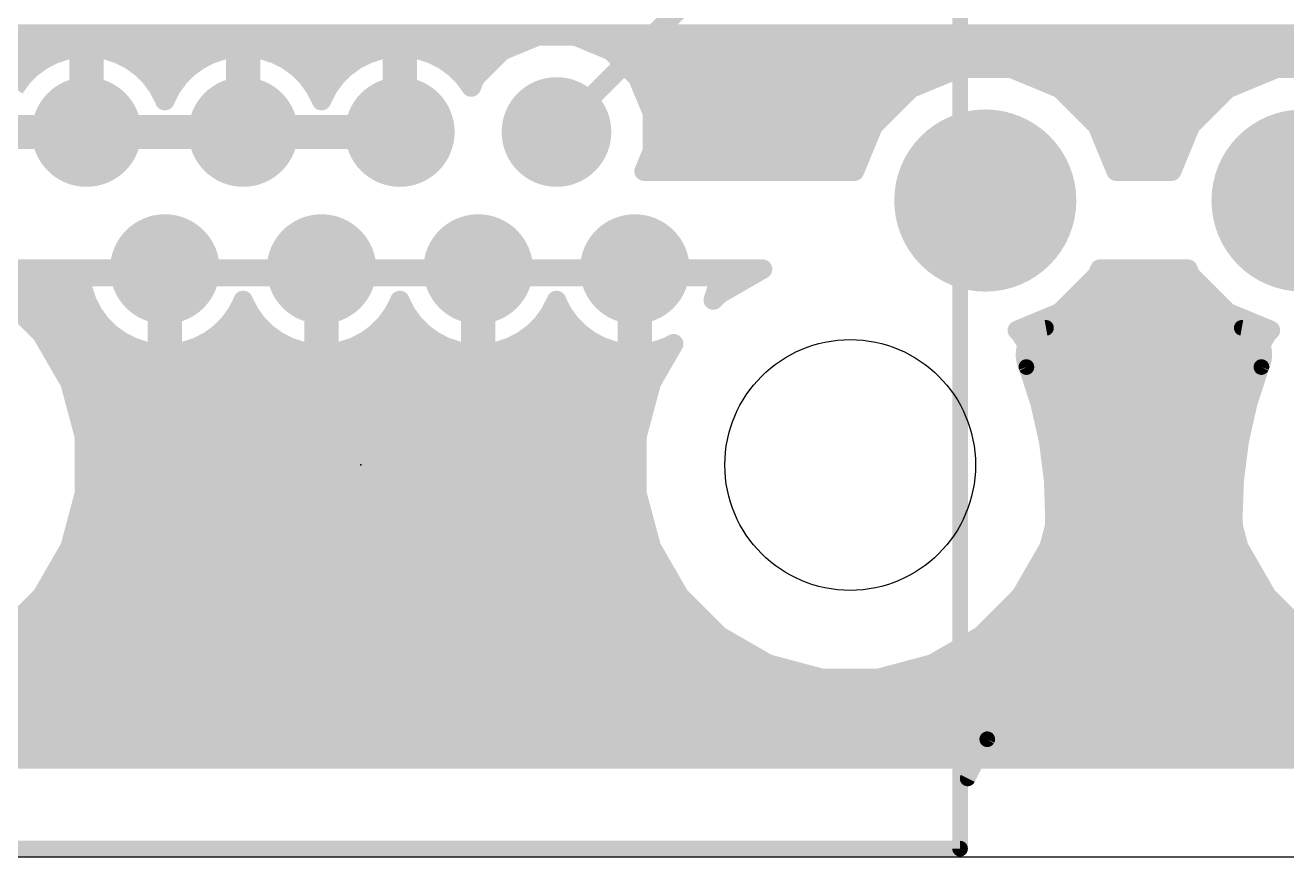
# Model space of a CAD drawing. Extents: x 6 to 108, y 0 to 49.
# Drawn here: x 14.7 to 31.06, y 0 to 10.78 of the extents above; entities that cross this region are included whole.
import ezdxf

# ---------------------------------------------------------------- set-up
doc = ezdxf.new("R2010")
doc.units = 0
for name, color, linetype in [('1', 22, 'CONTINUOUS'), ('16', 175, 'CONTINUOUS'), ('17', 82, 'CONTINUOUS'), ('20', 30, 'CONTINUOUS'), ('21', 253, 'CONTINUOUS'), ('23', 7, 'CONTINUOUS')]:
    doc.layers.add(name, color=color, linetype=linetype)

# ---------------------------------------------------------------- blocks, each defined once
blk = doc.blocks.new('ROUNDP')
at = {"const_width": 0.5}
blk.add_lwpolyline([(0, -0.25, 1), (0, 0.25, 1), (0, -0.25)], format="xyb", dxfattribs=at)

msp = doc.modelspace()

# ---------------------------------------------------------------- linework, layer by layer
at = {"layer": '1', "const_width": 0.254}
for points in [[(13.97, 10.668), (95.4069, 10.668)], [(21.3424, 10.6426), (20.885, 10.4531)], [(21.8376, 10.6426), (21.3424, 10.6426)], [(22.295, 10.4531), (21.8376, 10.6426)], [(13.97, 10.414), (15.0865, 10.414)], [(15.0747, 10.4102), (14.9216, 10.3321)], [(15.2382, 10.4633), (15.0747, 10.4102)], [(15.3987, 10.4887), (15.2382, 10.4633)], [(15.3987, 9.4933), (15.3987, 10.4887)], [(15.3987, 10.414), (15.5893, 10.414)], [(15.7498, 10.4633), (15.5893, 10.4887)], [(15.5893, 10.4887), (15.5893, 9.4933)], [(15.9133, 10.4102), (15.7498, 10.4633)], [(15.9015, 10.414), (17.1185, 10.414)], [(16.0664, 10.3321), (15.9133, 10.4102)], [(17.1067, 10.4102), (16.9536, 10.3321)], [(17.2702, 10.4633), (17.1067, 10.4102)], [(17.4307, 10.4887), (17.2702, 10.4633)], [(17.4307, 9.4933), (17.4307, 10.4887)], [(17.4307, 10.414), (17.6212, 10.414)], [(17.7818, 10.4633), (17.6212, 10.4887)], [(17.6212, 10.4887), (17.6212, 9.4933)], [(17.9453, 10.4102), (17.7818, 10.4633)], [(17.9335, 10.414), (19.1505, 10.414)], [(18.0984, 10.3321), (17.9453, 10.4102)], [(19.1387, 10.4102), (18.9856, 10.3321)], [(19.3022, 10.4633), (19.1387, 10.4102)], [(19.4627, 10.4887), (19.3022, 10.4633)], [(19.4627, 9.4933), (19.4627, 10.4887)], [(19.4627, 10.414), (19.6532, 10.414)], [(19.8138, 10.4633), (19.6532, 10.4887)], [(19.6532, 10.4887), (19.6532, 9.4933)], [(19.9773, 10.4102), (19.8138, 10.4633)], [(19.9655, 10.414), (20.8459, 10.414)], [(20.1304, 10.3321), (19.9773, 10.4102)], [(20.885, 10.4531), (20.5349, 10.103)], [(22.6451, 10.103), (22.295, 10.4531)], [(22.3341, 10.414), (35.4065, 10.414)], [(14.7825, 10.2311), (14.6609, 10.1095)], [(14.9216, 10.3321), (14.7825, 10.2311)], [(16.2055, 10.2311), (16.0664, 10.3321)], [(16.3271, 10.1095), (16.2055, 10.2311)], [(16.8145, 10.2311), (16.6929, 10.1095)], [(16.9536, 10.3321), (16.8145, 10.2311)], [(18.2375, 10.2311), (18.0984, 10.3321)], [(18.3591, 10.1095), (18.2375, 10.2311)], [(18.8465, 10.2311), (18.7249, 10.1095)], [(18.9856, 10.3321), (18.8465, 10.2311)], [(20.2695, 10.2311), (20.1304, 10.3321)], [(20.3911, 10.1095), (20.2695, 10.2311)], [(26.8116, 10.2235), (26.1814, 9.9625)], [(27.4936, 10.2235), (26.8116, 10.2235)], [(28.1238, 9.9625), (27.4936, 10.2235)], [(30.9264, 10.2235), (30.2962, 9.9625)], [(31.6084, 10.2235), (30.9264, 10.2235)], [(13.97, 10.16), (14.7114, 10.16)], [(14.6609, 10.1095), (14.5599, 9.9704)], [(15.3987, 10.16), (15.5893, 10.16)], [(16.2766, 10.16), (16.7434, 10.16)], [(16.4281, 9.9704), (16.3271, 10.1095)], [(16.6929, 10.1095), (16.5919, 9.9704)], [(17.4307, 10.16), (17.6212, 10.16)], [(18.3086, 10.16), (18.7754, 10.16)], [(18.4601, 9.9704), (18.3591, 10.1095)], [(18.7249, 10.1095), (18.6239, 9.9704)], [(19.4627, 10.16), (19.6532, 10.16)], [(20.3406, 10.16), (20.5919, 10.16)], [(20.4844, 9.9811), (20.3911, 10.1095)], [(20.5349, 10.103), (20.4844, 9.9811)], [(22.5881, 10.16), (26.6583, 10.16)], [(22.8346, 9.6456), (22.6451, 10.103)], [(27.6469, 10.16), (30.7731, 10.16)], [(15.3987, 9.906), (15.5893, 9.906)], [(16.5062, 9.8173), (16.4281, 9.9704)], [(16.461, 9.906), (16.559, 9.906)], [(16.5919, 9.9704), (16.5138, 9.8173)], [(17.4307, 9.906), (17.6212, 9.906)], [(18.5382, 9.8173), (18.4601, 9.9704)], [(18.493, 9.906), (18.591, 9.906)], [(18.6239, 9.9704), (18.5458, 9.8173)], [(19.4627, 9.906), (19.6532, 9.906)], [(22.7267, 9.906), (26.1249, 9.906)], [(26.1814, 9.9625), (25.6991, 9.4802)], [(28.6061, 9.4802), (28.1238, 9.9625)], [(28.1803, 9.906), (30.2397, 9.906)], [(30.2962, 9.9625), (29.8139, 9.4802)], [(16.51, 9.8055), (16.5062, 9.8173)], [(16.5138, 9.8173), (16.51, 9.8055)], [(18.542, 9.8055), (18.5382, 9.8173)], [(18.5458, 9.8173), (18.542, 9.8055)], [(15.3987, 9.652), (15.5893, 9.652)], [(17.4307, 9.652), (17.6212, 9.652)], [(19.4627, 9.652), (19.6532, 9.652)], [(22.8319, 9.652), (25.8709, 9.652)], [(22.8346, 9.1504), (22.8346, 9.6456)], [(28.4343, 9.652), (29.9857, 9.652)], [(13.97, 9.398), (15.3987, 9.398)], [(14.4033, 9.4932), (15.3987, 9.4932)], [(15.5893, 9.4933), (15.3987, 9.4933)], [(15.3987, 9.4932), (15.3987, 9.3027)], [(15.5893, 9.3027), (15.5893, 9.4932)], [(15.5893, 9.4932), (16.5847, 9.4932)], [(15.5893, 9.398), (17.4307, 9.398)], [(16.5847, 9.4932), (17.4307, 9.4932)], [(17.6212, 9.4933), (17.4307, 9.4933)], [(17.4307, 9.4932), (17.4307, 9.3027)], [(17.6213, 9.3027), (17.6213, 9.4932)], [(17.6213, 9.4932), (18.6167, 9.4932)], [(17.6213, 9.398), (19.4627, 9.398)], [(18.6167, 9.4932), (19.4627, 9.4932)], [(19.6532, 9.4933), (19.4627, 9.4933)], [(19.4627, 9.4932), (19.4627, 9.3027)], [(22.8346, 9.398), (25.6651, 9.398)], [(25.6991, 9.4802), (25.4547, 8.89)], [(28.8505, 8.89), (28.6061, 9.4802)], [(28.6401, 9.398), (29.7799, 9.398)], [(29.8139, 9.4802), (29.5695, 8.89)], [(15.3987, 9.3027), (14.4033, 9.3027)], [(17.4307, 9.3027), (15.5893, 9.3027)], [(19.4627, 9.3027), (17.6213, 9.3027)], [(22.7267, 8.89), (22.8346, 9.1504)], [(22.8319, 9.144), (25.5599, 9.144)], [(28.7453, 9.144), (29.6747, 9.144)], [(25.4547, 8.89), (22.7267, 8.89)], [(22.7267, 8.89), (25.4547, 8.89)], [(29.5695, 8.89), (28.8505, 8.89)], [(28.8505, 8.89), (29.5695, 8.89)]]:
    msp.add_lwpolyline(points, dxfattribs=at)
at = {"layer": '1', "const_width": 0.127}
for points in [[(21.3424, 10.7061, 1), (21.3424, 10.5791)], [(21.3667, 10.5839, 1), (21.3181, 10.7013)], [(21.8619, 10.7013, 1), (21.8133, 10.5839)], [(21.8376, 10.5791, 1), (21.8376, 10.7061)], [(15.0551, 10.4706, 1), (15.0944, 10.3498)], [(15.1036, 10.3536, 1), (15.0459, 10.4668)], [(15.0865, 10.3505, 1), (15.0865, 10.4775)], [(15.2283, 10.526, 1), (15.2482, 10.4006)], [(15.2579, 10.4029, 1), (15.2186, 10.5237)], [(15.4622, 10.4887, 1), (15.3352, 10.4887)], [(15.3987, 10.4775, 1), (15.3987, 10.3505)], [(15.4087, 10.426, 1), (15.3888, 10.5514)], [(15.5992, 10.5514, 1), (15.5793, 10.426)], [(15.6528, 10.4887, 1), (15.5258, 10.4887)], [(15.5893, 10.3505, 1), (15.5893, 10.4775)], [(15.7694, 10.5237, 1), (15.7301, 10.4029)], [(15.7398, 10.4006, 1), (15.7597, 10.526)], [(15.9015, 10.4775, 1), (15.9015, 10.3505)], [(15.9421, 10.4668, 1), (15.8844, 10.3536)], [(15.8936, 10.3498, 1), (15.9329, 10.4706)], [(17.0871, 10.4706, 1), (17.1264, 10.3498)], [(17.1356, 10.3536, 1), (17.0779, 10.4668)], [(17.1185, 10.3505, 1), (17.1185, 10.4775)], [(17.2603, 10.526, 1), (17.2802, 10.4006)], [(17.2899, 10.4029, 1), (17.2506, 10.5237)], [(17.4942, 10.4887, 1), (17.3672, 10.4887)], [(17.4307, 10.4775, 1), (17.4307, 10.3505)], [(17.4407, 10.426, 1), (17.4208, 10.5514)], [(17.6848, 10.4887, 1), (17.5577, 10.4887)], [(17.6312, 10.5514, 1), (17.6113, 10.426)], [(17.6212, 10.3505, 1), (17.6212, 10.4775)], [(17.8014, 10.5237, 1), (17.7621, 10.4029)], [(17.7718, 10.4006, 1), (17.7917, 10.526)], [(17.9335, 10.4775, 1), (17.9335, 10.3505)], [(17.9741, 10.4668, 1), (17.9164, 10.3536)], [(17.9256, 10.3498, 1), (17.9649, 10.4706)], [(19.1191, 10.4706, 1), (19.1584, 10.3498)], [(19.1676, 10.3536, 1), (19.1099, 10.4668)], [(19.1505, 10.3505, 1), (19.1505, 10.4775)], [(19.2923, 10.526, 1), (19.3122, 10.4006)], [(19.3219, 10.4029, 1), (19.2826, 10.5237)], [(19.5262, 10.4887, 1), (19.3992, 10.4887)], [(19.4627, 10.4775, 1), (19.4627, 10.3505)], [(19.4727, 10.426, 1), (19.4528, 10.5514)], [(19.7168, 10.4887, 1), (19.5897, 10.4887)], [(19.6632, 10.5514, 1), (19.6433, 10.426)], [(19.6532, 10.3505, 1), (19.6532, 10.4775)], [(19.8334, 10.5237, 1), (19.7941, 10.4029)], [(19.8038, 10.4006, 1), (19.8237, 10.526)], [(19.9655, 10.4775, 1), (19.9655, 10.3505)], [(20.0061, 10.4668, 1), (19.9484, 10.3536)], [(19.9576, 10.3498, 1), (19.9969, 10.4706)], [(20.8607, 10.5118, 1), (20.9093, 10.3945)], [(20.9299, 10.4082, 1), (20.8401, 10.498)], [(20.8459, 10.3505, 1), (20.8459, 10.4775)], [(22.3399, 10.498, 1), (22.2501, 10.4082)], [(22.3341, 10.4775, 1), (22.3341, 10.3505)], [(22.2707, 10.3945, 1), (22.3193, 10.5118)], [(14.7452, 10.2825, 1), (14.8198, 10.1797)], [(14.8274, 10.1862, 1), (14.7376, 10.276)], [(14.8927, 10.3887, 1), (14.9504, 10.2756)], [(14.9589, 10.2808, 1), (14.8842, 10.3835)], [(16.1038, 10.3835, 1), (16.0291, 10.2808)], [(16.0376, 10.2756, 1), (16.0953, 10.3887)], [(16.2504, 10.276, 1), (16.1606, 10.1862)], [(16.1682, 10.1797, 1), (16.2428, 10.2825)], [(16.7772, 10.2825, 1), (16.8518, 10.1797)], [(16.8594, 10.1862, 1), (16.7696, 10.276)], [(16.9247, 10.3887, 1), (16.9824, 10.2756)], [(16.9909, 10.2808, 1), (16.9162, 10.3835)], [(18.1358, 10.3835, 1), (18.0611, 10.2808)], [(18.0696, 10.2756, 1), (18.1273, 10.3887)], [(18.2824, 10.276, 1), (18.1926, 10.1862)], [(18.2002, 10.1797, 1), (18.2748, 10.2825)], [(18.8092, 10.2825, 1), (18.8838, 10.1797)], [(18.8914, 10.1862, 1), (18.8016, 10.276)], [(18.9567, 10.3887, 1), (19.0144, 10.2756)], [(19.0229, 10.2808, 1), (18.9482, 10.3835)], [(20.1678, 10.3835, 1), (20.0931, 10.2808)], [(20.1016, 10.2756, 1), (20.1593, 10.3887)], [(20.3144, 10.276, 1), (20.2246, 10.1862)], [(20.2322, 10.1797, 1), (20.3068, 10.2825)], [(26.8116, 10.287, 1), (26.8116, 10.16)], [(26.8359, 10.1648, 1), (26.7873, 10.2822)], [(27.5179, 10.2822, 1), (27.4693, 10.1648)], [(27.4936, 10.16, 1), (27.4936, 10.287)], [(30.9264, 10.287, 1), (30.9264, 10.16)], [(30.9507, 10.1648, 1), (30.9021, 10.2822)], [(14.616, 10.1544, 1), (14.7058, 10.0646)], [(14.7123, 10.0722, 1), (14.6095, 10.1468)], [(14.7114, 10.0965, 1), (14.7114, 10.2235)], [(15.3987, 10.2235, 1), (15.3987, 10.0965)], [(15.5893, 10.0965, 1), (15.5893, 10.2235)], [(16.2766, 10.2235, 1), (16.2766, 10.0965)], [(16.3785, 10.1468, 1), (16.2757, 10.0722)], [(16.2822, 10.0646, 1), (16.372, 10.1544)], [(16.648, 10.1544, 1), (16.7378, 10.0646)], [(16.7443, 10.0722, 1), (16.6415, 10.1468)], [(16.7434, 10.0965, 1), (16.7434, 10.2235)], [(17.4307, 10.2235, 1), (17.4307, 10.0965)], [(17.6212, 10.0965, 1), (17.6212, 10.2235)], [(18.3086, 10.2235, 1), (18.3086, 10.0965)], [(18.4105, 10.1468, 1), (18.3077, 10.0722)], [(18.3142, 10.0646, 1), (18.404, 10.1544)], [(18.68, 10.1544, 1), (18.7698, 10.0646)], [(18.7763, 10.0722, 1), (18.6735, 10.1468)], [(18.7754, 10.0965, 1), (18.7754, 10.2235)], [(19.4627, 10.2235, 1), (19.4627, 10.0965)], [(19.6532, 10.0965, 1), (19.6532, 10.2235)], [(20.3406, 10.2235, 1), (20.3406, 10.0965)], [(20.4425, 10.1468, 1), (20.3397, 10.0722)], [(20.3462, 10.0646, 1), (20.436, 10.1544)], [(20.49, 10.1479, 1), (20.5798, 10.0581)], [(20.5935, 10.0787, 1), (20.4762, 10.1273)], [(20.5919, 10.0965, 1), (20.5919, 10.2235)], [(22.5881, 10.2235, 1), (22.5881, 10.0965)], [(22.7038, 10.1273, 1), (22.5865, 10.0787)], [(22.6002, 10.0581, 1), (22.69, 10.1479)], [(26.6583, 10.0965, 1), (26.6583, 10.2235)], [(27.6469, 10.2235, 1), (27.6469, 10.0965)], [(30.7731, 10.0965, 1), (30.7731, 10.2235)], [(15.3987, 9.9695, 1), (15.3987, 9.8425)], [(15.5893, 9.8425, 1), (15.5893, 9.9695)], [(16.4847, 9.9993, 1), (16.3716, 9.9416)], [(16.3768, 9.9331, 1), (16.4795, 10.0078)], [(16.461, 9.9695, 1), (16.461, 9.8425)], [(16.5405, 10.0078, 1), (16.6432, 9.9331)], [(16.6484, 9.9416, 1), (16.5353, 9.9993)], [(16.559, 9.8425, 1), (16.559, 9.9695)], [(17.4307, 9.9695, 1), (17.4307, 9.8425)], [(17.6212, 9.8425, 1), (17.6212, 9.9695)], [(18.5167, 9.9993, 1), (18.4036, 9.9416)], [(18.4088, 9.9331, 1), (18.5115, 10.0078)], [(18.493, 9.9695, 1), (18.493, 9.8425)], [(18.5725, 10.0078, 1), (18.6752, 9.9331)], [(18.6804, 9.9416, 1), (18.5673, 9.9993)], [(18.591, 9.8425, 1), (18.591, 9.9695)], [(19.4627, 9.9695, 1), (19.4627, 9.8425)], [(19.6532, 9.8425, 1), (19.6532, 9.9695)], [(20.4257, 10.0054, 1), (20.5431, 9.9568)], [(20.433, 9.9438, 1), (20.5358, 10.0184)], [(22.7267, 9.9695, 1), (22.7267, 9.8425)], [(26.1571, 10.0211, 1), (26.2057, 9.9038)], [(26.1249, 9.8425, 1), (26.1249, 9.9695)], [(26.2263, 9.9176, 1), (26.1365, 10.0074)], [(28.1687, 10.0074, 1), (28.0789, 9.9176)], [(28.0995, 9.9038, 1), (28.1481, 10.0211)], [(28.1803, 9.9695, 1), (28.1803, 9.8425)], [(30.2719, 10.0211, 1), (30.3205, 9.9038)], [(30.2397, 9.8425, 1), (30.2397, 9.9695)], [(30.3411, 9.9176, 1), (30.2513, 10.0074)], [(16.5666, 9.8369, 1), (16.4458, 9.7976)], [(16.4496, 9.8251, 1), (16.5704, 9.7859)], [(16.4496, 9.7884, 1), (16.5628, 9.8461)], [(16.4496, 9.7859, 1), (16.5704, 9.8251)], [(16.4572, 9.8461, 1), (16.5704, 9.7884)], [(16.5742, 9.7977, 1), (16.4534, 9.8369)], [(18.5986, 9.8369, 1), (18.4778, 9.7976)], [(18.4816, 9.8251, 1), (18.6024, 9.7859)], [(18.4816, 9.7884, 1), (18.5948, 9.8461)], [(18.4816, 9.7859, 1), (18.6024, 9.8251)], [(18.4892, 9.8461, 1), (18.6024, 9.7884)], [(18.6062, 9.7977, 1), (18.4854, 9.8369)], [(15.3987, 9.7155, 1), (15.3987, 9.5885)], [(15.5893, 9.5885, 1), (15.5893, 9.7155)], [(17.4307, 9.7155, 1), (17.4307, 9.5885)], [(17.6212, 9.5885, 1), (17.6212, 9.7155)], [(19.4627, 9.7155, 1), (19.4627, 9.5885)], [(19.6532, 9.5885, 1), (19.6532, 9.7155)], [(22.8319, 9.7155, 1), (22.8319, 9.5885)], [(22.8981, 9.6456, 1), (22.7711, 9.6456)], [(22.7759, 9.6213, 1), (22.8933, 9.6699)], [(25.8709, 9.5885, 1), (25.8709, 9.7155)], [(28.4343, 9.7155, 1), (28.4343, 9.5885)], [(29.9857, 9.5885, 1), (29.9857, 9.7155)], [(15.3987, 9.5568, 1), (15.3987, 9.4298)], [(15.4622, 9.4932, 1), (15.3352, 9.4932)], [(15.3352, 9.4933, 1), (15.4622, 9.4933)], [(15.3987, 9.4298, 1), (15.3987, 9.5567)], [(15.3987, 9.3345, 1), (15.3987, 9.4615)], [(15.6528, 9.4932, 1), (15.5258, 9.4932)], [(15.5258, 9.4933, 1), (15.6528, 9.4933)], [(15.5893, 9.4615, 1), (15.5893, 9.3345)], [(15.5893, 9.5567, 1), (15.5893, 9.4298)], [(15.5893, 9.4298, 1), (15.5893, 9.5568)], [(16.5847, 9.5567, 1), (16.5847, 9.4298)], [(16.5847, 9.4298, 1), (16.5847, 9.5567)], [(17.4307, 9.5568, 1), (17.4307, 9.4298)], [(17.4942, 9.4932, 1), (17.3672, 9.4932)], [(17.3672, 9.4933, 1), (17.4942, 9.4933)], [(17.4307, 9.4298, 1), (17.4307, 9.5567)], [(17.4307, 9.3345, 1), (17.4307, 9.4615)], [(17.5577, 9.4933, 1), (17.6848, 9.4933)], [(17.6848, 9.4932, 1), (17.5578, 9.4932)], [(17.6213, 9.4615, 1), (17.6213, 9.3345)], [(17.6213, 9.5567, 1), (17.6213, 9.4298)], [(17.6212, 9.4298, 1), (17.6212, 9.5568)], [(18.6167, 9.5567, 1), (18.6167, 9.4298)], [(18.6167, 9.4298, 1), (18.6167, 9.5567)], [(19.4627, 9.5568, 1), (19.4627, 9.4298)], [(19.5262, 9.4932, 1), (19.3992, 9.4932)], [(19.3992, 9.4933, 1), (19.5262, 9.4933)], [(19.4627, 9.4298, 1), (19.4627, 9.5567)], [(19.4627, 9.3345, 1), (19.4627, 9.4615)], [(19.5897, 9.4933, 1), (19.7168, 9.4933)], [(19.6532, 9.4298, 1), (19.6532, 9.5568)], [(22.8346, 9.4615, 1), (22.8346, 9.3345)], [(25.6542, 9.5251, 1), (25.744, 9.4353)], [(25.7578, 9.4559, 1), (25.6404, 9.5045)], [(25.6651, 9.3345, 1), (25.6651, 9.4615)], [(28.6647, 9.5045, 1), (28.5474, 9.4559)], [(28.5612, 9.4353, 1), (28.651, 9.5251)], [(28.6401, 9.4615, 1), (28.6401, 9.3345)], [(29.769, 9.5251, 1), (29.8588, 9.4353)], [(29.8726, 9.4559, 1), (29.7552, 9.5045)], [(29.7799, 9.3345, 1), (29.7799, 9.4615)], [(15.3352, 9.3027, 1), (15.4622, 9.3027)], [(15.3987, 9.2392, 1), (15.3987, 9.3662)], [(15.5893, 9.3662, 1), (15.5893, 9.2392)], [(15.5258, 9.3027, 1), (15.6528, 9.3027)], [(17.3672, 9.3027, 1), (17.4942, 9.3027)], [(17.4307, 9.2392, 1), (17.4307, 9.3662)], [(17.6213, 9.3662, 1), (17.6213, 9.2392)], [(17.5578, 9.3027, 1), (17.6848, 9.3027)], [(19.3992, 9.3027, 1), (19.5262, 9.3027)], [(19.4627, 9.2392, 1), (19.4627, 9.3662)], [(22.8319, 9.2075, 1), (22.8319, 9.0805)], [(22.7711, 9.1504, 1), (22.8981, 9.1504)], [(22.8933, 9.1261, 1), (22.7759, 9.1747)], [(25.5599, 9.0805, 1), (25.5599, 9.2075)], [(28.7453, 9.2075, 1), (28.7453, 9.0805)], [(29.6747, 9.0805, 1), (29.6747, 9.2075)], [(22.7267, 8.9535, 1), (22.7267, 8.8265)], [(22.7267, 8.9535, 1), (22.7267, 8.8265)], [(25.4547, 8.8265, 1), (25.4547, 8.9535)], [(25.4547, 8.8265, 1), (25.4547, 8.9535)], [(28.8505, 8.9535, 1), (28.8505, 8.8265)], [(28.8505, 8.9535, 1), (28.8505, 8.8265)], [(29.5695, 8.8265, 1), (29.5695, 8.9535)], [(29.5695, 8.8265, 1), (29.5695, 8.9535)], [(22.6681, 8.9143, 1), (22.7854, 8.8657)], [(25.396, 8.9143, 1), (25.5133, 8.8657)], [(28.7919, 8.8657, 1), (28.9092, 8.9143)], [(29.5108, 8.9143, 1), (29.6281, 8.8657)]]:
    msp.add_lwpolyline(points, format="xyb", dxfattribs=at)
at = {"layer": '16', "const_width": 0.254}
for points in [[(32.2834, 20.0914), (21.59, 9.398)], [(13.97, 7.62), (16.4147, 7.62)], [(16.4147, 7.62), (16.4147, 7.5247)], [(16.6053, 7.5247), (16.6053, 7.62)], [(16.6053, 7.62), (18.4467, 7.62)], [(18.4467, 7.62), (18.4467, 7.5247)], [(18.6373, 7.5247), (18.6373, 7.62)], [(18.6373, 7.62), (20.4787, 7.62)], [(20.4787, 7.62), (20.4787, 7.5247)], [(20.6693, 7.5247), (20.6693, 7.62)], [(20.6693, 7.62), (22.5107, 7.62)], [(22.5107, 7.62), (22.5107, 7.5247)], [(22.7013, 7.5247), (22.7013, 7.62)], [(22.7013, 7.62), (24.2622, 7.62)], [(24.2622, 7.62), (23.7, 7.2954)], [(28.6061, 7.5378), (28.6401, 7.62)], [(28.6401, 7.62), (29.7799, 7.62)], [(29.7799, 7.62), (29.8139, 7.5378)], [(16.4147, 7.5247), (15.4193, 7.5247)], [(15.4193, 7.5247), (15.4447, 7.3642)], [(16.4147, 6.5293), (16.4147, 7.5247)], [(16.4147, 7.5247), (16.6053, 7.5247)], [(16.6053, 7.5247), (16.6053, 6.5293)], [(18.4467, 7.5247), (16.6053, 7.5247)], [(18.4467, 6.5293), (18.4467, 7.5247)], [(18.4467, 7.5247), (18.6373, 7.5247)], [(18.6373, 7.5247), (18.6373, 6.5293)], [(20.4787, 7.5247), (18.6373, 7.5247)], [(20.4787, 6.5293), (20.4787, 7.5247)], [(20.4787, 7.5247), (20.6693, 7.5247)], [(20.6693, 7.5247), (20.6693, 6.5293)], [(22.5107, 7.5247), (20.6693, 7.5247)], [(22.5107, 6.5293), (22.5107, 7.5247)], [(22.5107, 7.5247), (22.7013, 7.5247)], [(22.7013, 7.5247), (22.7013, 6.5293)], [(23.6967, 7.5247), (22.7013, 7.5247)], [(23.6713, 7.3642), (23.6967, 7.5247)], [(28.1238, 7.0555), (28.6061, 7.5378)], [(29.8139, 7.5378), (30.2962, 7.0555)], [(14.2777, 7.366), (15.4444, 7.366)], [(14.9154, 6.78), (14.4, 7.2954)], [(15.4447, 7.3642), (15.4978, 7.2007)], [(16.4147, 7.366), (16.6053, 7.366)], [(18.4467, 7.366), (18.6373, 7.366)], [(20.4787, 7.366), (20.6693, 7.366)], [(22.5107, 7.366), (22.7013, 7.366)], [(23.6243, 7.2197), (23.6713, 7.3642)], [(23.7, 7.2954), (23.6243, 7.2197)], [(23.6716, 7.366), (23.8223, 7.366)], [(28.4343, 7.366), (29.9857, 7.366)], [(14.5834, 7.112), (15.543, 7.112)], [(15.4978, 7.2007), (15.5759, 7.0476)], [(16.4147, 7.112), (16.6053, 7.112)], [(17.4441, 7.0476), (17.5222, 7.2007)], [(17.477, 7.112), (17.575, 7.112)], [(17.5222, 7.2007), (17.526, 7.2125)], [(17.526, 7.2125), (17.5298, 7.2007)], [(17.5298, 7.2007), (17.6079, 7.0476)], [(18.4467, 7.112), (18.6373, 7.112)], [(19.4761, 7.0476), (19.5542, 7.2007)], [(19.509, 7.112), (19.607, 7.112)], [(19.5542, 7.2007), (19.558, 7.2125)], [(19.558, 7.2125), (19.5618, 7.2007)], [(19.5618, 7.2007), (19.6399, 7.0476)], [(20.4787, 7.112), (20.6693, 7.112)], [(21.5081, 7.0476), (21.5862, 7.2007)], [(21.541, 7.112), (21.639, 7.112)], [(21.5862, 7.2007), (21.59, 7.2125)], [(21.59, 7.2125), (21.5938, 7.2007)], [(21.5938, 7.2007), (21.6719, 7.0476)], [(22.5107, 7.112), (22.7013, 7.112)], [(28.1803, 7.112), (30.2397, 7.112)], [(15.5759, 7.0476), (15.6769, 6.9085)], [(17.3431, 6.9085), (17.4441, 7.0476)], [(17.6079, 7.0476), (17.7089, 6.9085)], [(19.3751, 6.9085), (19.4761, 7.0476)], [(19.6399, 7.0476), (19.7409, 6.9085)], [(21.4071, 6.9085), (21.5081, 7.0476)], [(21.6719, 7.0476), (21.7729, 6.9085)], [(27.5695, 6.8259), (28.1238, 7.0555)], [(30.2962, 7.0555), (30.8505, 6.8259)], [(14.8374, 6.858), (15.7274, 6.858)], [(15.2799, 6.1486), (14.9154, 6.78)], [(15.6769, 6.9085), (15.7985, 6.7869)], [(15.7985, 6.7869), (15.9376, 6.6859)], [(16.4147, 6.858), (16.6053, 6.858)], [(17.0824, 6.6859), (17.2215, 6.7869)], [(17.2215, 6.7869), (17.3431, 6.9085)], [(17.2926, 6.858), (17.7594, 6.858)], [(17.7089, 6.9085), (17.8305, 6.7869)], [(17.8305, 6.7869), (17.9696, 6.6859)], [(18.4467, 6.858), (18.6373, 6.858)], [(19.1144, 6.6859), (19.2535, 6.7869)], [(19.2535, 6.7869), (19.3751, 6.9085)], [(19.3246, 6.858), (19.7914, 6.858)], [(19.7409, 6.9085), (19.8625, 6.7869)], [(19.8625, 6.7869), (20.0016, 6.6859)], [(20.4787, 6.858), (20.6693, 6.858)], [(21.1464, 6.6859), (21.2855, 6.7869)], [(21.2855, 6.7869), (21.4071, 6.9085)], [(21.3566, 6.858), (21.8234, 6.858)], [(21.7729, 6.9085), (21.8945, 6.7869)], [(21.8945, 6.7869), (22.0336, 6.6859)], [(22.5107, 6.858), (22.7013, 6.858)], [(27.6154, 6.78), (27.5695, 6.8259)], [(27.9799, 6.1486), (27.6154, 6.78)], [(27.6469, 6.858), (30.7731, 6.858)], [(30.8046, 6.78), (30.4401, 6.1486)], [(30.8505, 6.8259), (30.8046, 6.78)], [(15.017, 6.604), (16.1025, 6.604)], [(15.9376, 6.6859), (16.0907, 6.6078)], [(16.0907, 6.6078), (16.2542, 6.5547)], [(16.4147, 6.604), (16.6053, 6.604)], [(16.7658, 6.5547), (16.9293, 6.6078)], [(16.9175, 6.604), (18.1345, 6.604)], [(16.9293, 6.6078), (17.0824, 6.6859)], [(17.9696, 6.6859), (18.1227, 6.6078)], [(18.1227, 6.6078), (18.2862, 6.5547)], [(18.4467, 6.604), (18.6373, 6.604)], [(18.7978, 6.5547), (18.9613, 6.6078)], [(18.9495, 6.604), (20.1665, 6.604)], [(18.9613, 6.6078), (19.1144, 6.6859)], [(20.0016, 6.6859), (20.1547, 6.6078)], [(20.1547, 6.6078), (20.3182, 6.5547)], [(20.4787, 6.604), (20.6693, 6.604)], [(20.8298, 6.5547), (20.9933, 6.6078)], [(20.9815, 6.604), (22.1985, 6.604)], [(20.9933, 6.6078), (21.1464, 6.6859)], [(22.0336, 6.6859), (22.1867, 6.6078)], [(22.1867, 6.6078), (22.3502, 6.5547)], [(22.5107, 6.604), (22.7013, 6.604)], [(23.1102, 6.6511), (22.8201, 6.1486)], [(22.8618, 6.5547), (23.0253, 6.6078)], [(23.0135, 6.604), (23.083, 6.604)], [(23.0253, 6.6078), (23.1102, 6.6511)], [(27.717, 6.604), (30.703, 6.604)], [(16.2542, 6.5547), (16.4147, 6.5293)], [(16.6053, 6.5293), (16.7658, 6.5547)], [(18.2862, 6.5547), (18.4467, 6.5293)], [(18.6373, 6.5293), (18.7978, 6.5547)], [(20.3182, 6.5547), (20.4787, 6.5293)], [(20.6693, 6.5293), (20.8298, 6.5547)], [(22.3502, 6.5547), (22.5107, 6.5293)], [(22.7013, 6.5293), (22.8618, 6.5547)], [(15.1637, 6.35), (22.9363, 6.35)], [(27.8637, 6.35), (30.5563, 6.35)], [(15.4686, 5.4445), (15.2799, 6.1486)], [(15.294, 6.096), (22.806, 6.096)], [(22.8201, 6.1486), (22.6314, 5.4445)], [(28.1686, 5.4445), (27.9799, 6.1486)], [(27.994, 6.096), (30.426, 6.096)], [(30.4401, 6.1486), (30.2514, 5.4445)], [(15.3621, 5.842), (22.7379, 5.842)], [(28.0621, 5.842), (30.3579, 5.842)], [(15.4301, 5.588), (22.6699, 5.588)], [(15.4686, 4.7155), (15.4686, 5.4445)], [(22.6314, 5.4445), (22.6314, 4.7155)], [(28.1301, 5.588), (30.2899, 5.588)], [(28.1686, 4.7155), (28.1686, 5.4445)], [(30.2514, 5.4445), (30.2514, 4.7155)], [(15.4686, 5.334), (22.6314, 5.334)], [(28.1686, 5.334), (30.2514, 5.334)], [(15.4686, 5.08), (22.6314, 5.08)], [(28.1686, 5.08), (30.2514, 5.08)], [(15.4686, 4.826), (22.6314, 4.826)], [(28.1686, 4.826), (30.2514, 4.826)], [(15.2799, 4.0114), (15.4686, 4.7155)], [(22.6314, 4.7155), (22.8201, 4.0114)], [(27.9799, 4.0114), (28.1686, 4.7155)], [(30.2514, 4.7155), (30.4401, 4.0114)], [(15.4301, 4.572), (22.6699, 4.572)], [(28.1301, 4.572), (30.2899, 4.572)], [(15.3621, 4.318), (22.7379, 4.318)], [(28.0621, 4.318), (30.3579, 4.318)], [(14.9154, 3.38), (15.2799, 4.0114)], [(15.294, 4.064), (22.806, 4.064)], [(22.8201, 4.0114), (23.1846, 3.38)], [(27.6154, 3.38), (27.9799, 4.0114)], [(27.994, 4.064), (30.426, 4.064)], [(30.4401, 4.0114), (30.8046, 3.38)], [(15.1637, 3.81), (22.9363, 3.81)], [(27.8637, 3.81), (30.5563, 3.81)], [(15.017, 3.556), (23.083, 3.556)], [(27.717, 3.556), (30.703, 3.556)], [(14.4, 2.8646), (14.9154, 3.38)], [(23.1846, 3.38), (23.7, 2.8646)], [(27.1, 2.8646), (27.6154, 3.38)], [(30.8046, 3.38), (31.32, 2.8646)], [(14.8374, 3.302), (23.2626, 3.302)], [(27.5374, 3.302), (30.8826, 3.302)], [(14.5834, 3.048), (23.5166, 3.048)], [(27.2834, 3.048), (31.1366, 3.048)], [(23.7, 2.8646), (24.3314, 2.5001)], [(26.4686, 2.5001), (27.1, 2.8646)], [(14.2777, 2.794), (23.8223, 2.794)], [(26.9777, 2.794), (31.4423, 2.794)], [(13.97, 2.54), (24.2622, 2.54)], [(24.3314, 2.5001), (25.0355, 2.3114)], [(25.7645, 2.3114), (26.4686, 2.5001)], [(26.5378, 2.54), (31.8822, 2.54)], [(13.97, 2.286), (98.857, 2.286)], [(25.0355, 2.3114), (25.7645, 2.3114)], [(13.97, 2.032), (98.857, 2.032)], [(13.97, 1.778), (98.857, 1.778)], [(13.97, 1.524), (98.857, 1.524)], [(98.857, 1.27), (13.97, 1.27)], [(13.97, 1.27), (98.857, 1.27)]]:
    msp.add_lwpolyline(points, dxfattribs=at)
at = {"layer": '16', "const_width": 0.127}
for points in [[(21.5451, 9.4429, 1), (21.6349, 9.3531)], [(16.4782, 7.62, 1), (16.3512, 7.62)], [(16.4147, 7.5565, 1), (16.4147, 7.6835)], [(16.6688, 7.62, 1), (16.5418, 7.62)], [(16.6053, 7.6835, 1), (16.6053, 7.5565)], [(18.5102, 7.62, 1), (18.3832, 7.62)], [(18.4467, 7.5565, 1), (18.4467, 7.6835)], [(18.7008, 7.62, 1), (18.5738, 7.62)], [(18.6373, 7.6835, 1), (18.6373, 7.5565)], [(20.5422, 7.62, 1), (20.4152, 7.62)], [(20.4787, 7.5565, 1), (20.4787, 7.6835)], [(20.7328, 7.62, 1), (20.6058, 7.62)], [(20.6693, 7.6835, 1), (20.6693, 7.5565)], [(22.5742, 7.62, 1), (22.4472, 7.62)], [(22.5107, 7.5565, 1), (22.5107, 7.6835)], [(22.7648, 7.62, 1), (22.6378, 7.62)], [(22.7013, 7.6835, 1), (22.7013, 7.5565)], [(24.294, 7.565, 1), (24.2305, 7.675)], [(24.2622, 7.5565, 1), (24.2622, 7.6835)], [(28.6401, 7.6835, 1), (28.6401, 7.5565)], [(28.6988, 7.5957, 1), (28.5815, 7.6443)], [(29.8385, 7.6443, 1), (29.7212, 7.5957)], [(29.7799, 7.5565, 1), (29.7799, 7.6835)], [(15.4193, 7.5882, 1), (15.4193, 7.4612)], [(15.482, 7.5347, 1), (15.3566, 7.5148)], [(16.4782, 7.5247, 1), (16.3512, 7.5247)], [(16.4147, 7.5882, 1), (16.4147, 7.4612)], [(16.3512, 7.5247, 1), (16.4782, 7.5247)], [(16.4147, 7.4612, 1), (16.4147, 7.5882)], [(16.6688, 7.5247, 1), (16.5418, 7.5247)], [(16.6053, 7.5882, 1), (16.6053, 7.4612)], [(16.5418, 7.5247, 1), (16.6688, 7.5247)], [(16.6053, 7.4612, 1), (16.6053, 7.5882)], [(18.5102, 7.5247, 1), (18.3832, 7.5247)], [(18.4467, 7.5882, 1), (18.4467, 7.4612)], [(18.3832, 7.5247, 1), (18.5102, 7.5247)], [(18.4467, 7.4612, 1), (18.4467, 7.5882)], [(18.7008, 7.5247, 1), (18.5738, 7.5247)], [(18.6373, 7.5882, 1), (18.6373, 7.4612)], [(18.5738, 7.5247, 1), (18.7008, 7.5247)], [(18.6373, 7.4612, 1), (18.6373, 7.5882)], [(20.5422, 7.5247, 1), (20.4152, 7.5247)], [(20.4787, 7.5882, 1), (20.4787, 7.4612)], [(20.4152, 7.5247, 1), (20.5422, 7.5247)], [(20.4787, 7.4612, 1), (20.4787, 7.5882)], [(20.7328, 7.5247, 1), (20.6058, 7.5247)], [(20.6693, 7.5882, 1), (20.6693, 7.4612)], [(20.6058, 7.5247, 1), (20.7328, 7.5247)], [(20.6693, 7.4612, 1), (20.6693, 7.5882)], [(22.5742, 7.5247, 1), (22.4472, 7.5247)], [(22.5107, 7.5882, 1), (22.5107, 7.4612)], [(22.4472, 7.5247, 1), (22.5742, 7.5247)], [(22.5107, 7.4612, 1), (22.5107, 7.5882)], [(22.7648, 7.5247, 1), (22.6378, 7.5247)], [(22.7013, 7.5882, 1), (22.7013, 7.4612)], [(22.6378, 7.5247, 1), (22.7648, 7.5247)], [(22.7013, 7.4612, 1), (22.7013, 7.5882)], [(23.7594, 7.5148, 1), (23.634, 7.5347)], [(23.6967, 7.4612, 1), (23.6967, 7.5882)], [(28.5474, 7.5621, 1), (28.6647, 7.5135)], [(28.651, 7.4929, 1), (28.5612, 7.5827)], [(29.8588, 7.5827, 1), (29.769, 7.4929)], [(29.7552, 7.5135, 1), (29.8726, 7.5621)], [(15.5051, 7.3839, 1), (15.3843, 7.3446)], [(15.382, 7.3543, 1), (15.5074, 7.3742)], [(15.4444, 7.3025, 1), (15.4444, 7.4295)], [(16.4147, 7.4295, 1), (16.4147, 7.3025)], [(16.6053, 7.3025, 1), (16.6053, 7.4295)], [(18.4467, 7.4295, 1), (18.4467, 7.3025)], [(18.6373, 7.3025, 1), (18.6373, 7.4295)], [(20.4787, 7.4295, 1), (20.4787, 7.3025)], [(20.6693, 7.3025, 1), (20.6693, 7.4295)], [(22.5107, 7.4295, 1), (22.5107, 7.3025)], [(22.7013, 7.3025, 1), (22.7013, 7.4295)], [(23.6086, 7.3742, 1), (23.734, 7.3543)], [(23.6716, 7.4295, 1), (23.6716, 7.3025)], [(23.7317, 7.3446, 1), (23.6109, 7.3839)], [(23.6683, 7.3504, 1), (23.7318, 7.2404)], [(23.7449, 7.2505, 1), (23.6551, 7.3403)], [(23.8223, 7.3025, 1), (23.8223, 7.4295)], [(28.4343, 7.4295, 1), (28.4343, 7.3025)], [(29.9857, 7.3025, 1), (29.9857, 7.4295)], [(15.5544, 7.2296, 1), (15.4412, 7.1719)], [(15.4374, 7.1811, 1), (15.5582, 7.2204)], [(15.543, 7.0485, 1), (15.543, 7.1755)], [(16.4147, 7.1755, 1), (16.4147, 7.0485)], [(16.6053, 7.0485, 1), (16.6053, 7.1755)], [(17.477, 7.1755, 1), (17.477, 7.0485)], [(17.4618, 7.2204, 1), (17.5826, 7.1811)], [(17.5864, 7.2321, 1), (17.4656, 7.1929)], [(17.5864, 7.1929, 1), (17.4656, 7.2321)], [(17.5788, 7.1719, 1), (17.4656, 7.2296)], [(17.5864, 7.2296, 1), (17.4732, 7.1719)], [(17.4694, 7.1811, 1), (17.5902, 7.2203)], [(17.575, 7.0485, 1), (17.575, 7.1755)], [(18.4467, 7.1755, 1), (18.4467, 7.0485)], [(18.6373, 7.0485, 1), (18.6373, 7.1755)], [(19.509, 7.1755, 1), (19.509, 7.0485)], [(19.4938, 7.2204, 1), (19.6146, 7.1811)], [(19.6184, 7.2321, 1), (19.4976, 7.1929)], [(19.6184, 7.1929, 1), (19.4976, 7.2321)], [(19.6108, 7.1719, 1), (19.4976, 7.2296)], [(19.6184, 7.2296, 1), (19.5052, 7.1719)], [(19.5014, 7.1811, 1), (19.6222, 7.2203)], [(19.607, 7.0485, 1), (19.607, 7.1755)], [(20.4787, 7.1755, 1), (20.4787, 7.0485)], [(20.6693, 7.0485, 1), (20.6693, 7.1755)], [(21.541, 7.1755, 1), (21.541, 7.0485)], [(21.5258, 7.2204, 1), (21.6466, 7.1811)], [(21.6504, 7.2321, 1), (21.5296, 7.1929)], [(21.6504, 7.1929, 1), (21.5296, 7.2321)], [(21.6428, 7.1719, 1), (21.5296, 7.2296)], [(21.6504, 7.2296, 1), (21.5372, 7.1719)], [(21.5334, 7.1811, 1), (21.6542, 7.2203)], [(21.639, 7.0485, 1), (21.639, 7.1755)], [(22.5107, 7.1755, 1), (22.5107, 7.0485)], [(22.7013, 7.0485, 1), (22.7013, 7.1755)], [(23.5794, 7.2646, 1), (23.6693, 7.1748)], [(23.564, 7.2394, 1), (23.6847, 7.2001)], [(28.1803, 7.1755, 1), (28.1803, 7.0485)], [(30.2397, 7.0485, 1), (30.2397, 7.1755)], [(15.6272, 7.0849, 1), (15.5245, 7.0102)], [(15.5193, 7.0187, 1), (15.6324, 7.0764)], [(17.3876, 7.0764, 1), (17.5007, 7.0187)], [(17.4955, 7.0102, 1), (17.3928, 7.0849)], [(17.6592, 7.0849, 1), (17.5565, 7.0102)], [(17.5513, 7.0187, 1), (17.6644, 7.0764)], [(19.4196, 7.0764, 1), (19.5327, 7.0187)], [(19.5275, 7.0102, 1), (19.4248, 7.0849)], [(19.6912, 7.0849, 1), (19.5885, 7.0102)], [(19.5833, 7.0187, 1), (19.6964, 7.0764)], [(21.4516, 7.0764, 1), (21.5647, 7.0187)], [(21.5595, 7.0102, 1), (21.4568, 7.0849)], [(21.7232, 7.0849, 1), (21.6205, 7.0102)], [(21.6153, 7.0187, 1), (21.7284, 7.0764)], [(28.0789, 7.1004, 1), (28.1687, 7.0106)], [(28.1481, 6.9968, 1), (28.0995, 7.1142)], [(30.3205, 7.1142, 1), (30.2719, 6.9968)], [(30.2513, 7.0106, 1), (30.3411, 7.1004)], [(14.8374, 6.9215, 1), (14.8374, 6.7945)], [(14.9704, 6.8117, 1), (14.8604, 6.7482)], [(14.8705, 6.7351, 1), (14.9603, 6.8249)], [(15.7218, 6.9534, 1), (15.632, 6.8636)], [(15.6255, 6.8712, 1), (15.7283, 6.9458)], [(15.7274, 6.7945, 1), (15.7274, 6.9215)], [(15.8358, 6.8383, 1), (15.7612, 6.7355)], [(15.7536, 6.742, 1), (15.8434, 6.8318)], [(16.4147, 6.9215, 1), (16.4147, 6.7945)], [(16.6053, 6.7945, 1), (16.6053, 6.9215)], [(17.1766, 6.8318, 1), (17.2664, 6.742)], [(17.2588, 6.7355, 1), (17.1842, 6.8383)], [(17.2926, 6.9215, 1), (17.2926, 6.7945)], [(17.2917, 6.9458, 1), (17.3945, 6.8712)], [(17.388, 6.8636, 1), (17.2982, 6.9534)], [(17.7538, 6.9534, 1), (17.664, 6.8636)], [(17.6575, 6.8712, 1), (17.7603, 6.9458)], [(17.7594, 6.7945, 1), (17.7594, 6.9215)], [(17.8678, 6.8383, 1), (17.7932, 6.7355)], [(17.7856, 6.742, 1), (17.8754, 6.8318)], [(18.4467, 6.9215, 1), (18.4467, 6.7945)], [(18.6373, 6.7945, 1), (18.6373, 6.9215)], [(19.2086, 6.8318, 1), (19.2984, 6.742)], [(19.2908, 6.7355, 1), (19.2162, 6.8383)], [(19.3246, 6.9215, 1), (19.3246, 6.7945)], [(19.3237, 6.9458, 1), (19.4265, 6.8712)], [(19.42, 6.8636, 1), (19.3302, 6.9534)], [(19.7858, 6.9534, 1), (19.696, 6.8636)], [(19.6895, 6.8712, 1), (19.7923, 6.9458)], [(19.7914, 6.7945, 1), (19.7914, 6.9215)], [(19.8998, 6.8383, 1), (19.8252, 6.7355)], [(19.8176, 6.742, 1), (19.9074, 6.8318)], [(20.4787, 6.9215, 1), (20.4787, 6.7945)], [(20.6693, 6.7945, 1), (20.6693, 6.9215)], [(21.2406, 6.8318, 1), (21.3304, 6.742)], [(21.3228, 6.7355, 1), (21.2482, 6.8383)], [(21.3566, 6.9215, 1), (21.3566, 6.7945)], [(21.3557, 6.9458, 1), (21.4585, 6.8712)], [(21.452, 6.8636, 1), (21.3622, 6.9534)], [(21.8178, 6.9534, 1), (21.728, 6.8636)], [(21.7215, 6.8712, 1), (21.8243, 6.9458)], [(21.8234, 6.7945, 1), (21.8234, 6.9215)], [(21.9318, 6.8383, 1), (21.8572, 6.7355)], [(21.8496, 6.742, 1), (21.9394, 6.8318)], [(22.5107, 6.9215, 1), (22.5107, 6.7945)], [(22.7013, 6.7945, 1), (22.7013, 6.9215)], [(27.6144, 6.8708, 1), (27.5246, 6.781)], [(27.5452, 6.8846, 1), (27.5938, 6.7672)], [(27.6704, 6.8117, 1), (27.5604, 6.7482)], [(27.5705, 6.7351, 1), (27.6603, 6.8249)], [(27.6469, 6.9215, 1), (27.6469, 6.7945)], [(30.7597, 6.8249, 1), (30.8495, 6.7351)], [(30.8596, 6.7482, 1), (30.7496, 6.8117)], [(30.7731, 6.7945, 1), (30.7731, 6.9215)], [(30.8954, 6.781, 1), (30.8056, 6.8708)], [(30.8262, 6.7672, 1), (30.8748, 6.8846)], [(15.017, 6.6675, 1), (15.017, 6.5405)], [(15.9664, 6.7424, 1), (15.9087, 6.6293)], [(15.9002, 6.6345, 1), (15.9749, 6.7372)], [(16.1104, 6.6682, 1), (16.0711, 6.5474)], [(16.0619, 6.5512, 1), (16.1196, 6.6644)], [(16.1025, 6.5405, 1), (16.1025, 6.6675)], [(16.4147, 6.6675, 1), (16.4147, 6.5405)], [(16.6053, 6.5405, 1), (16.6053, 6.6675)], [(16.9175, 6.6675, 1), (16.9175, 6.5405)], [(16.9004, 6.6644, 1), (16.9581, 6.5512)], [(16.9489, 6.5474, 1), (16.9096, 6.6682)], [(17.0451, 6.7372, 1), (17.1198, 6.6345)], [(17.1113, 6.6293, 1), (17.0536, 6.7424)], [(17.9984, 6.7424, 1), (17.9407, 6.6293)], [(17.9322, 6.6345, 1), (18.0069, 6.7372)], [(18.1424, 6.6682, 1), (18.1031, 6.5474)], [(18.0939, 6.5512, 1), (18.1516, 6.6644)], [(18.1345, 6.5405, 1), (18.1345, 6.6675)], [(18.4467, 6.6675, 1), (18.4467, 6.5405)], [(18.6373, 6.5405, 1), (18.6373, 6.6675)], [(18.9495, 6.6675, 1), (18.9495, 6.5405)], [(18.9324, 6.6644, 1), (18.9901, 6.5512)], [(18.9809, 6.5474, 1), (18.9416, 6.6682)], [(19.0771, 6.7372, 1), (19.1518, 6.6345)], [(19.1433, 6.6293, 1), (19.0856, 6.7424)], [(20.0304, 6.7424, 1), (19.9727, 6.6293)], [(19.9642, 6.6345, 1), (20.0389, 6.7372)], [(20.1744, 6.6682, 1), (20.1351, 6.5474)], [(20.1259, 6.5512, 1), (20.1836, 6.6644)], [(20.1665, 6.5405, 1), (20.1665, 6.6675)], [(20.4787, 6.6675, 1), (20.4787, 6.5405)], [(20.6693, 6.5405, 1), (20.6693, 6.6675)], [(20.9815, 6.6675, 1), (20.9815, 6.5405)], [(20.9644, 6.6644, 1), (21.0221, 6.5512)], [(21.0129, 6.5474, 1), (20.9736, 6.6682)], [(21.1091, 6.7372, 1), (21.1838, 6.6345)], [(21.1753, 6.6293, 1), (21.1176, 6.7424)], [(22.0624, 6.7424, 1), (22.0047, 6.6293)], [(21.9962, 6.6345, 1), (22.0709, 6.7372)], [(22.2064, 6.6682, 1), (22.1671, 6.5474)], [(22.1579, 6.5512, 1), (22.2156, 6.6644)], [(22.1985, 6.5405, 1), (22.1985, 6.6675)], [(22.5107, 6.6675, 1), (22.5107, 6.5405)], [(22.7013, 6.5405, 1), (22.7013, 6.6675)], [(23.0135, 6.6675, 1), (23.0135, 6.5405)], [(22.9964, 6.6644, 1), (23.0541, 6.5512)], [(23.0449, 6.5474, 1), (23.0056, 6.6682)], [(23.1652, 6.6193, 1), (23.0552, 6.6828)], [(23.139, 6.5945, 1), (23.0813, 6.7077)], [(23.083, 6.5405, 1), (23.083, 6.6675)], [(27.717, 6.6675, 1), (27.717, 6.5405)], [(30.703, 6.5405, 1), (30.703, 6.6675)], [(16.2642, 6.6174, 1), (16.2443, 6.492)], [(16.2346, 6.4943, 1), (16.2739, 6.6151)], [(16.3512, 6.5293, 1), (16.4782, 6.5293)], [(16.4048, 6.4666, 1), (16.4247, 6.592)], [(16.5953, 6.592, 1), (16.6152, 6.4666)], [(16.5418, 6.5293, 1), (16.6688, 6.5293)], [(16.7461, 6.6151, 1), (16.7854, 6.4943)], [(16.7757, 6.492, 1), (16.7558, 6.6174)], [(18.2962, 6.6174, 1), (18.2763, 6.492)], [(18.2666, 6.4943, 1), (18.3059, 6.6151)], [(18.3832, 6.5293, 1), (18.5102, 6.5293)], [(18.4368, 6.4666, 1), (18.4567, 6.592)], [(18.6273, 6.592, 1), (18.6472, 6.4666)], [(18.5738, 6.5293, 1), (18.7008, 6.5293)], [(18.7781, 6.6151, 1), (18.8174, 6.4943)], [(18.8077, 6.492, 1), (18.7878, 6.6174)], [(20.3282, 6.6174, 1), (20.3083, 6.492)], [(20.2986, 6.4943, 1), (20.3379, 6.6151)], [(20.4152, 6.5293, 1), (20.5422, 6.5293)], [(20.4688, 6.4666, 1), (20.4887, 6.592)], [(20.6593, 6.592, 1), (20.6792, 6.4666)], [(20.6058, 6.5293, 1), (20.7328, 6.5293)], [(20.8101, 6.6151, 1), (20.8494, 6.4943)], [(20.8397, 6.492, 1), (20.8198, 6.6174)], [(22.3602, 6.6174, 1), (22.3403, 6.492)], [(22.3306, 6.4943, 1), (22.3699, 6.6151)], [(22.4472, 6.5293, 1), (22.5742, 6.5293)], [(22.5008, 6.4666, 1), (22.5207, 6.592)], [(22.6913, 6.592, 1), (22.7112, 6.4666)], [(22.6378, 6.5293, 1), (22.7648, 6.5293)], [(22.8421, 6.6151, 1), (22.8814, 6.4943)], [(22.8717, 6.492, 1), (22.8518, 6.6174)], [(15.1637, 6.4135, 1), (15.1637, 6.2865)], [(22.9363, 6.2865, 1), (22.9363, 6.4135)], [(27.8637, 6.4135, 1), (27.8637, 6.2865)], [(30.5563, 6.2865, 1), (30.5563, 6.4135)], [(15.3413, 6.1651, 1), (15.2186, 6.1322)], [(15.2249, 6.1169, 1), (15.3349, 6.1804)], [(15.294, 6.1595, 1), (15.294, 6.0325)], [(22.7651, 6.1804, 1), (22.8751, 6.1169)], [(22.8814, 6.1322, 1), (22.7587, 6.1651)], [(22.806, 6.0325, 1), (22.806, 6.1595)], [(28.0413, 6.1651, 1), (27.9186, 6.1322)], [(27.9249, 6.1169, 1), (28.0349, 6.1804)], [(27.994, 6.1595, 1), (27.994, 6.0325)], [(30.3851, 6.1804, 1), (30.4951, 6.1169)], [(30.5014, 6.1322, 1), (30.3787, 6.1651)], [(30.426, 6.0325, 1), (30.426, 6.1595)], [(15.3621, 5.9055, 1), (15.3621, 5.7785)], [(22.7379, 5.7785, 1), (22.7379, 5.9055)], [(28.0621, 5.9055, 1), (28.0621, 5.7785)], [(30.3579, 5.7785, 1), (30.3579, 5.9055)], [(15.4301, 5.6515, 1), (15.4301, 5.5245)], [(15.5321, 5.4445, 1), (15.4051, 5.4445)], [(22.6949, 5.4445, 1), (22.5679, 5.4445)], [(22.6699, 5.5245, 1), (22.6699, 5.6515)], [(28.1301, 5.6515, 1), (28.1301, 5.5245)], [(28.2321, 5.4445, 1), (28.1051, 5.4445)], [(30.3149, 5.4445, 1), (30.1879, 5.4445)], [(30.2899, 5.5245, 1), (30.2899, 5.6515)], [(15.4686, 5.3975, 1), (15.4686, 5.2705)], [(15.4073, 5.4281, 1), (15.5299, 5.4609)], [(22.5701, 5.4609, 1), (22.6927, 5.4281)], [(22.6314, 5.2705, 1), (22.6314, 5.3975)], [(28.1686, 5.3975, 1), (28.1686, 5.2705)], [(28.1073, 5.4281, 1), (28.2299, 5.4609)], [(30.1901, 5.4609, 1), (30.3127, 5.4281)], [(30.2514, 5.2705, 1), (30.2514, 5.3975)], [(15.4686, 5.1435, 1), (15.4686, 5.0165)], [(22.6314, 5.0165, 1), (22.6314, 5.1435)], [(28.1686, 5.1435, 1), (28.1686, 5.0165)], [(30.2514, 5.0165, 1), (30.2514, 5.1435)], [(15.4686, 4.8895, 1), (15.4686, 4.7625)], [(22.6314, 4.7625, 1), (22.6314, 4.8895)], [(28.1686, 4.8895, 1), (28.1686, 4.7625)], [(30.2514, 4.7625, 1), (30.2514, 4.8895)], [(15.4051, 4.7155, 1), (15.5321, 4.7155)], [(15.5299, 4.6991, 1), (15.4073, 4.7319)], [(22.6927, 4.7319, 1), (22.5701, 4.6991)], [(22.5679, 4.7155, 1), (22.6949, 4.7155)], [(28.1051, 4.7155, 1), (28.2321, 4.7155)], [(28.2299, 4.6991, 1), (28.1073, 4.7319)], [(30.3127, 4.7319, 1), (30.1901, 4.6991)], [(30.1879, 4.7155, 1), (30.3149, 4.7155)], [(15.4301, 4.6355, 1), (15.4301, 4.5085)], [(22.6699, 4.5085, 1), (22.6699, 4.6355)], [(28.1301, 4.6355, 1), (28.1301, 4.5085)], [(30.2899, 4.5085, 1), (30.2899, 4.6355)], [(15.3621, 4.3815, 1), (15.3621, 4.2545)], [(22.7379, 4.2545, 1), (22.7379, 4.3815)], [(28.0621, 4.3815, 1), (28.0621, 4.2545)], [(30.3579, 4.2545, 1), (30.3579, 4.3815)], [(15.2186, 4.0278, 1), (15.3413, 3.9949)], [(15.3349, 3.9796, 1), (15.2249, 4.0431)], [(15.294, 4.1275, 1), (15.294, 4.0005)], [(22.8751, 4.0431, 1), (22.7651, 3.9796)], [(22.7587, 3.9949, 1), (22.8814, 4.0278)], [(22.806, 4.0005, 1), (22.806, 4.1275)], [(27.9186, 4.0278, 1), (28.0413, 3.9949)], [(28.0349, 3.9796, 1), (27.9249, 4.0431)], [(27.994, 4.1275, 1), (27.994, 4.0005)], [(30.4951, 4.0431, 1), (30.3851, 3.9796)], [(30.3787, 3.9949, 1), (30.5014, 4.0278)], [(30.426, 4.0005, 1), (30.426, 4.1275)], [(15.1637, 3.8735, 1), (15.1637, 3.7465)], [(22.9363, 3.7465, 1), (22.9363, 3.8735)], [(27.8637, 3.8735, 1), (27.8637, 3.7465)], [(30.5563, 3.7465, 1), (30.5563, 3.8735)], [(15.017, 3.6195, 1), (15.017, 3.4925)], [(23.083, 3.4925, 1), (23.083, 3.6195)], [(27.717, 3.6195, 1), (27.717, 3.4925)], [(30.703, 3.4925, 1), (30.703, 3.6195)], [(14.8604, 3.4118, 1), (14.9704, 3.3483)], [(14.9603, 3.3351, 1), (14.8705, 3.4249)], [(23.2295, 3.4249, 1), (23.1397, 3.3351)], [(23.1296, 3.3483, 1), (23.2396, 3.4118)], [(27.5604, 3.4118, 1), (27.6704, 3.3483)], [(27.6603, 3.3351, 1), (27.5705, 3.4249)], [(30.8495, 3.4249, 1), (30.7597, 3.3351)], [(30.7496, 3.3483, 1), (30.8596, 3.4118)], [(14.8374, 3.3655, 1), (14.8374, 3.2385)], [(23.2626, 3.2385, 1), (23.2626, 3.3655)], [(27.5374, 3.3655, 1), (27.5374, 3.2385)], [(30.8826, 3.2385, 1), (30.8826, 3.3655)], [(23.5166, 2.9845, 1), (23.5166, 3.1115)], [(27.2834, 3.1115, 1), (27.2834, 2.9845)], [(23.7318, 2.9196, 1), (23.6683, 2.8096)], [(23.6551, 2.8197, 1), (23.7449, 2.9095)], [(27.0551, 2.9095, 1), (27.1449, 2.8197)], [(27.1317, 2.8096, 1), (27.0682, 2.9196)], [(23.8223, 2.7305, 1), (23.8223, 2.8575)], [(26.9777, 2.8575, 1), (26.9777, 2.7305)], [(24.2622, 2.4765, 1), (24.2622, 2.6035)], [(24.3478, 2.5614, 1), (24.3149, 2.4387)], [(24.2996, 2.4451, 1), (24.3631, 2.5551)], [(26.4369, 2.5551, 1), (26.5004, 2.4451)], [(26.4851, 2.4387, 1), (26.4522, 2.5614)], [(26.5378, 2.6035, 1), (26.5378, 2.4765)], [(25.0355, 2.3749, 1), (25.0355, 2.2479)], [(25.0191, 2.2501, 1), (25.0519, 2.3727)], [(25.7481, 2.3727, 1), (25.7809, 2.2501)], [(25.7645, 2.2479, 1), (25.7645, 2.3749)]]:
    msp.add_lwpolyline(points, format="xyb", dxfattribs=at)
at = {"layer": '20'}
msp.add_line((6.35, 0), (100, 0), dxfattribs=at)
msp.add_circle((25.4, 5.08), 1.6256, dxfattribs=at)
at = {"layer": '21', "const_width": 0.2032}
for points in [[(26.825, 0.105), (26.825, 15.091)], [(26.924, 1.016), (27.178, 1.524)], [(11.275, 0.105), (26.825, 0.105)]]:
    msp.add_lwpolyline(points, dxfattribs=at)
at = {"layer": '21'}
for points, const_width in [([(27.94, 6.858, 0.5), (27.686, 6.35)], 0.2032), ([(27.9491, 6.808, 1), (27.9309, 6.908)], 0.1016), ([(30.734, 6.35, 0.5), (30.48, 6.858)], 0.2032), ([(30.4891, 6.908, 1), (30.4709, 6.808)], 0.1016), ([(27.178, 1.524, 0.2361), (27.686, 6.35)], 0.2032), ([(27.7336, 6.3678, 1), (27.6384, 6.3322)], 0.1016), ([(27.6406, 6.3273, 1), (27.7314, 6.3727)], 0.1016), ([(30.734, 6.35, 0.2361), (31.242, 1.524)], 0.2032), ([(30.6886, 6.3727, 1), (30.7794, 6.3273)], 0.1016), ([(30.7816, 6.3322, 1), (30.6864, 6.3678)], 0.1016), ([(27.1352, 1.5514, 1), (27.2208, 1.4966)], 0.1016), ([(27.2234, 1.5013, 1), (27.1326, 1.5467)], 0.1016), ([(26.8786, 1.0387, 1), (26.9694, 0.9933)], 0.1016), ([(26.825, 0.0542, 1), (26.825, 0.1558)], 0.1016), ([(26.7742, 0.105, 1), (26.8758, 0.105)], 0.1016)]:
    msp.add_lwpolyline(points, format="xyb", dxfattribs=dict(at, const_width=const_width))
at = {"layer": '23'}
msp.add_point((19.05, 5.08), dxfattribs=at)

# ---------------------------------------------------------------- block references
at = {"layer": '17'}
for p, xscale, yscale in [((15.494, 9.398), 1.4224, 1.4224), ((15.494, 9.398), 1.4224, 1.4224), ((17.526, 9.398), 1.4224, 1.4224), ((17.526, 9.398), 1.4224, 1.4224), ((19.558, 9.398), 1.4224, 1.4224), ((19.558, 9.398), 1.4224, 1.4224), ((21.59, 9.398), 1.4224, 1.4224), ((21.59, 9.398), 1.4224, 1.4224), ((27.1526, 8.509), 2.3622, 2.3622), ((27.1526, 8.509), 2.3622, 2.3622), ((31.2674, 8.509), 2.3622, 2.3622), ((31.2674, 8.509), 2.3622, 2.3622), ((16.51, 7.62), 1.4224, 1.4224), ((16.51, 7.62), 1.4224, 1.4224), ((18.542, 7.62), 1.4224, 1.4224), ((18.542, 7.62), 1.4224, 1.4224), ((20.574, 7.62), 1.4224, 1.4224), ((20.574, 7.62), 1.4224, 1.4224), ((22.606, 7.62), 1.4224, 1.4224), ((22.606, 7.62), 1.4224, 1.4224)]:
    msp.add_blockref('ROUNDP', p, dxfattribs=dict(at, xscale=xscale, yscale=yscale))

doc.saveas('drawing.dxf')
